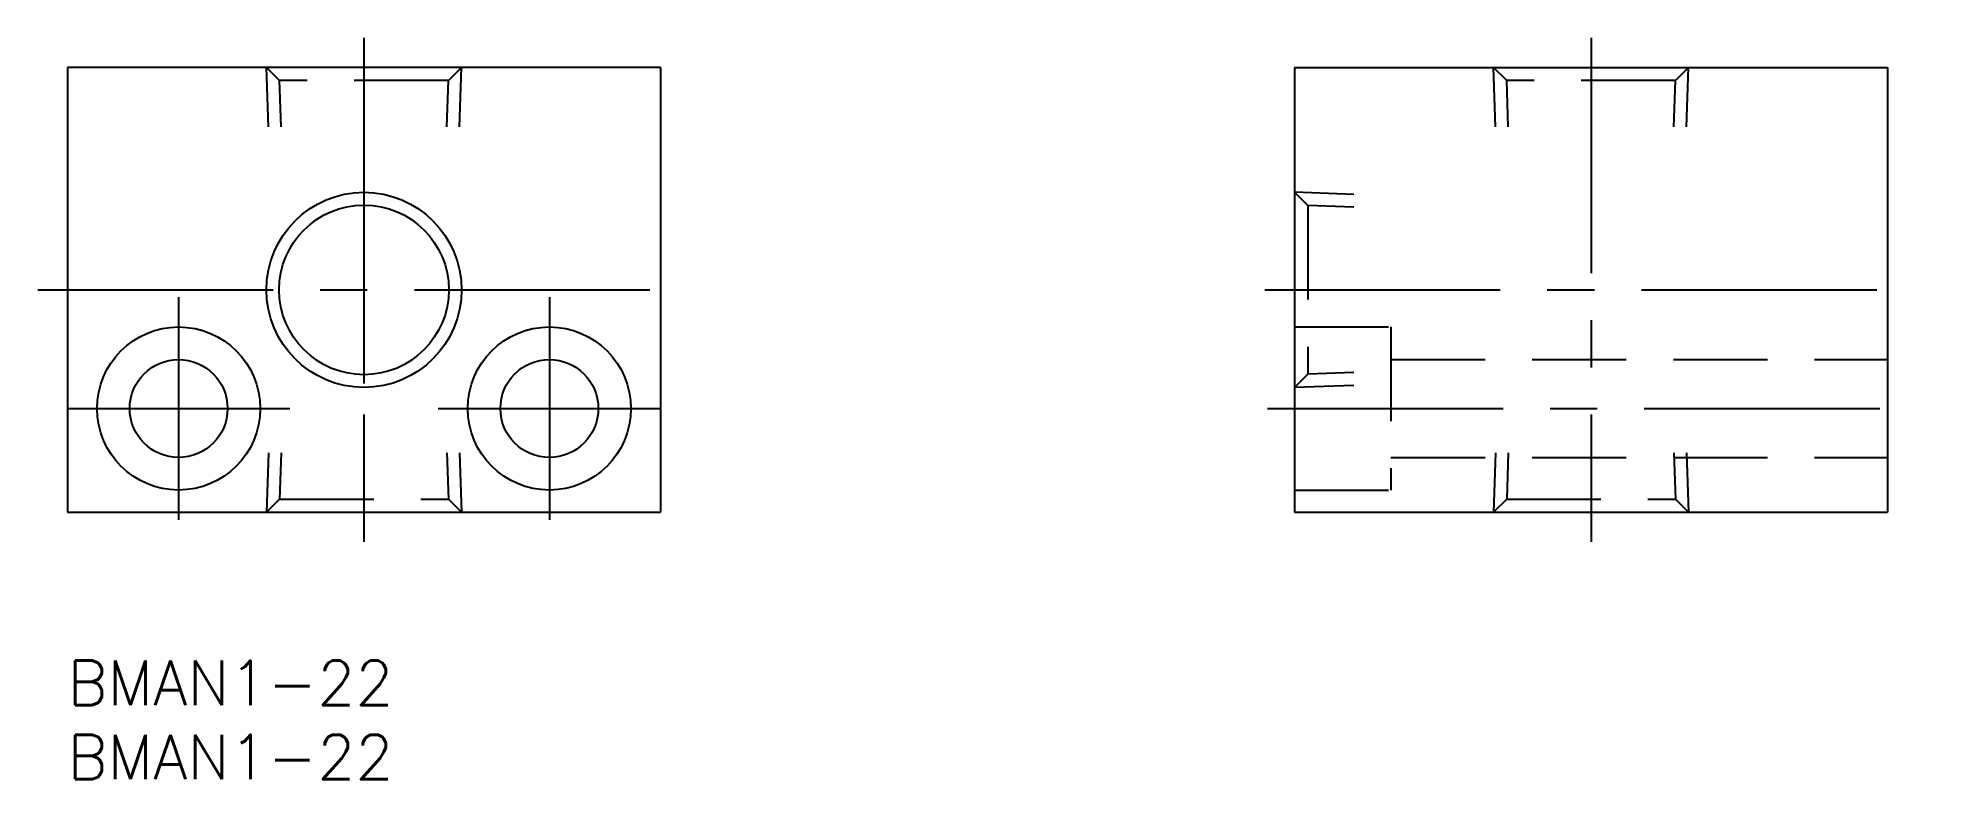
# Model space of a CAD drawing. Extents: x -2 to 125, y -8 to 42.
import ezdxf

# ---------------------------------------------------------------- set-up
doc = ezdxf.new("R2010")
doc.units = 0
doc.header["$LTSCALE"] = 0.5
doc.linetypes.add('CENTER', pattern=[50.8, 31.75, -6.35, 6.35, -6.35])
doc.linetypes.add('DASHED', pattern=[19.05, 12.7, -6.35])
for name, color, linetype in [('MSM_CENTER', 1, 'CENTER'), ('MSM_CONTINUOUS', 7, 'CONTINUOUS'), ('MSM_DASHED', 4, 'DASHED'), ('MSM_NARROW', 5, 'CONTINUOUS'), ('MSM_PART_NUMBER', 7, 'CONTINUOUS')]:
    doc.layers.add(name, color=color, linetype=linetype)
doc.styles.get("Standard").update_dxf_attribs({"font": 'txt.shx', "height": 2, "bigfont": 'bigfont.shx'})

# ---------------------------------------------------------------- blocks, each defined once
blk = doc.blocks.new('*U33')
at = {"layer": 'MSM_PART_NUMBER'}
blk.add_text('BMAN1-22', height=3, dxfattribs=at).set_placement((0, -3))
blk = doc.blocks.new('*U34')
at = {"layer": 'MSM_PART_NUMBER'}
blk.add_text('BMAN1-22', height=3, dxfattribs=at).set_placement((0, -8))

msp = doc.modelspace()

# ---------------------------------------------------------------- linework, layer by layer
at = {"layer": 'MSM_CENTER'}
for p, q in [((20, 42), (20, 8)), ((102.75, 42), (102.75, 8)), ((20, 32.65), (20, 18.68)), ((-2, 25), (42, 25)), ((7.5, 24.5), (7.5, 9.5)), ((32.5, 24.5), (32.5, 9.5)), ((80.75, 25), (124.75, 25)), ((0, 17), (15, 17)), ((25, 17), (40, 17)), ((80.94, 17), (125.35, 17))]:
    msp.add_line(p, q, dxfattribs=at)
at = {"layer": 'MSM_CONTINUOUS', "color": 7, "linetype": 'CONTINUOUS'}
for p, q in [((40, 40), (0, 40)), ((0, 40), (0, 10)), ((40, 40), (40, 10)), ((82.75, 40), (122.75, 40)), ((82.75, 40), (82.75, 10)), ((122.75, 40), (122.75, 10)), ((0, 10), (40, 10)), ((82.75, 10), (122.75, 10))]:
    msp.add_line(p, q, dxfattribs=at)
at = {"layer": 'MSM_CONTINUOUS'}
msp.add_line((30, 40), (30, 40), dxfattribs=at)
msp.add_circle((20, 25), 5.72, dxfattribs=at)
at = {"layer": 'MSM_CONTINUOUS', "color": 7, "linetype": 'CONTINUOUS'}
for centre, radius in [((7.5, 17), 5.5), ((32.5, 17), 5.5), ((7.5, 17), 3.3), ((32.5, 17), 3.3)]:
    msp.add_circle(centre, radius, dxfattribs=at)
at = {"layer": 'MSM_DASHED'}
for p, q in [((14.31, 39.11), (13.42, 40)), ((13.56, 36), (13.42, 40)), ((25.69, 39.11), (26.58, 40)), ((26.44, 36), (26.58, 40)), ((97.06, 39.11), (96.17, 40)), ((96.31, 36), (96.17, 40)), ((108.44, 39.11), (109.33, 40)), ((109.19, 36), (109.33, 40)), ((25.69, 39.11), (14.31, 39.11)), ((14.42, 36), (14.31, 39.11)), ((25.58, 36), (25.69, 39.11)), ((108.44, 39.11), (97.06, 39.11)), ((97.17, 36), (97.06, 39.11)), ((108.33, 36), (108.44, 39.11)), ((83.64, 30.69), (82.75, 31.58)), ((86.75, 31.44), (82.75, 31.58)), ((83.64, 30.69), (83.64, 19.31)), ((86.75, 30.58), (83.64, 30.69)), ((82.75, 22.5), (89.25, 22.5)), ((89.25, 22.5), (89.25, 11.5)), ((83.64, 19.31), (82.75, 18.42)), ((86.75, 19.42), (83.64, 19.31)), ((89.25, 20.3), (122.75, 20.3)), ((86.75, 18.56), (82.75, 18.42)), ((13.56, 14), (13.42, 10)), ((14.42, 14), (14.31, 10.89)), ((25.58, 14), (25.69, 10.89)), ((26.44, 14), (26.58, 10)), ((89.25, 13.7), (122.75, 13.7)), ((96.31, 14), (96.17, 10)), ((97.17, 14), (97.06, 10.89)), ((108.33, 14), (108.44, 10.89)), ((109.19, 14), (109.33, 10)), ((82.75, 11.5), (89.25, 11.5)), ((14.31, 10.89), (13.42, 10)), ((14.31, 10.89), (25.69, 10.89)), ((25.69, 10.89), (26.58, 10)), ((97.06, 10.89), (96.17, 10)), ((97.06, 10.89), (108.44, 10.89)), ((108.44, 10.89), (109.33, 10))]:
    msp.add_line(p, q, dxfattribs=at)
at = {"layer": 'MSM_NARROW'}
msp.add_circle((20, 25), 6.58, dxfattribs=at)

# ---------------------------------------------------------------- block references
at = {"layer": 'MSM_CONTINUOUS'}
for name in ['*U33', '*U34']:
    msp.add_blockref(name, (0, 0), dxfattribs=at)

doc.saveas('drawing.dxf')
